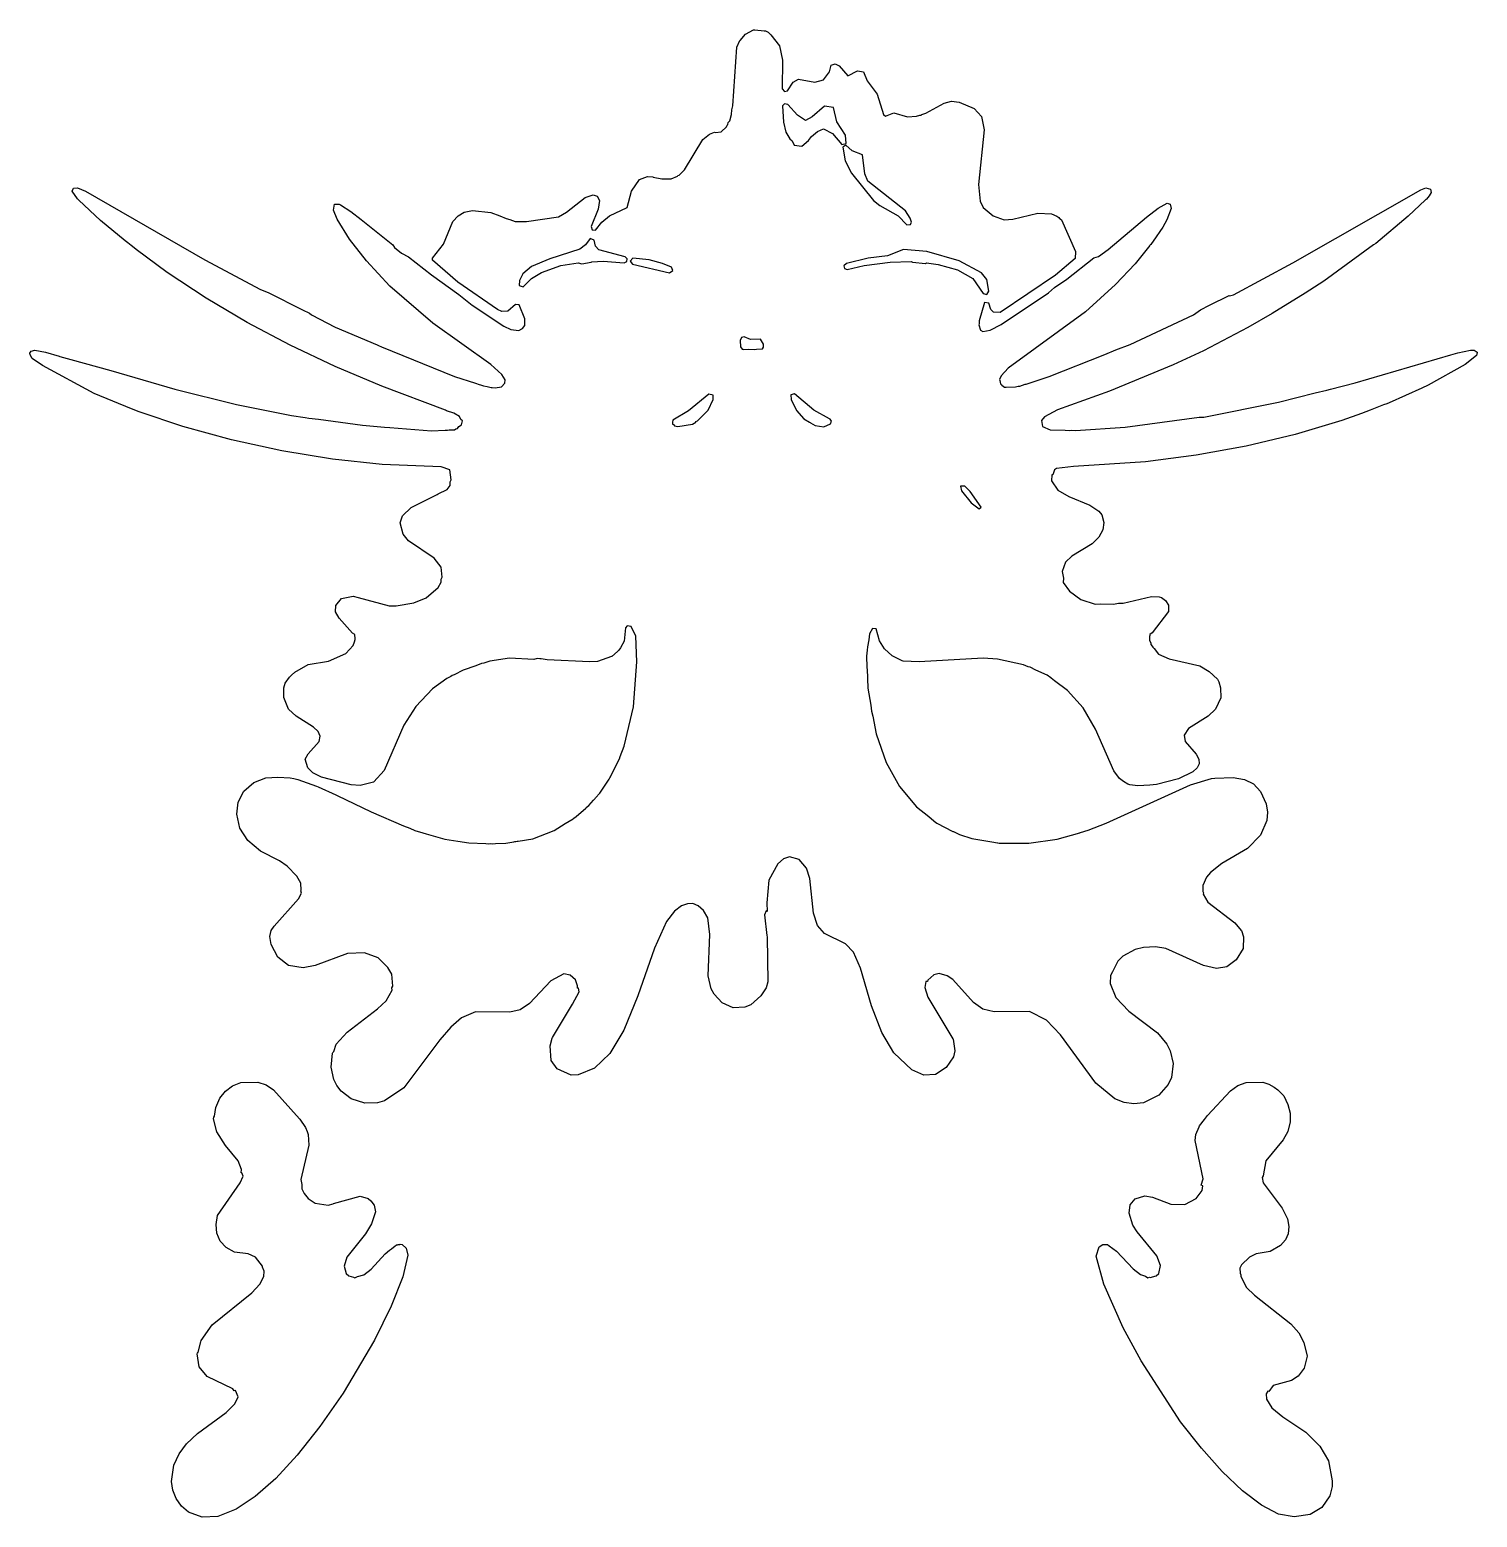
# Model space of a CAD drawing. Header units: millimetres. Extents: x 59 to 241, y 55 to 241.
import ezdxf

# ---------------------------------------------------------------- set-up
doc = ezdxf.new("R2010")
doc.units = ezdxf.units.MM
doc.layers.add('CUT', color=7, linetype='CONTINUOUS')

msp = doc.modelspace()

# ---------------------------------------------------------------- linework, layer by layer
at = {"layer": 'CUT'}
for points in [[(104.7994, 123.0123), (104.3271, 123.8651), (103.1047, 125.0631), (101.366, 125.6754), (99.2665, 125.5835), (95.2101, 124.1115), (93.6858, 123.804), (91.8561, 124.0867), (90.5111, 125.1481), (89.6882, 126.725), (89.5394, 127.7351), (89.6902, 128.4812), (90.0776, 129.0393), (93.1132, 132.4412), (93.4936, 133.1435), (93.4216, 133.4554), (93.4568, 133.5486), (93.3887, 134.4037), (92.9232, 135.296), (91.6815, 136.5304), (90.7319, 137.2172), (88.3599, 138.402), (86.7791, 139.7679), (85.7726, 141.3034), (85.3858, 143.0401), (85.5681, 144.558), (86.2649, 145.9264), (87.5034, 147.0172), (89.0073, 147.6035), (90.5218, 147.6913), (92.0761, 147.586), (92.5132, 147.5196), (92.5302, 147.5154), (92.5477, 147.5111), (92.7171, 147.4695), (93.0519, 147.3872), (95.3725, 146.5687), (95.5913, 146.4721), (97.7942, 145.4781), (97.9706, 145.375), (102.2136, 143.3559), (106.281, 141.5709), (107.0497, 141.3015), (107.7126, 141.0024), (108.7037, 140.7218), (109.1194, 140.576), (111.4604, 139.9323), (113.0876, 139.6904), (114.4427, 139.4721), (116.5856, 139.3868), (116.8856, 139.3535), (117.1591, 139.364), (117.4276, 139.3533), (117.8171, 139.3894), (119.083, 139.4382), (120.1076, 139.6013), (120.212, 139.6109), (120.3283, 139.6364), (120.5259, 139.6679), (120.6487, 139.6689), (122.4922, 139.9615), (125.155, 141.015), (126.5403, 141.8844), (127.5192, 142.4745), (127.6338, 142.5708), (127.9056, 142.7414), (129.1346, 143.8241), (129.1767, 143.8673), (129.5046, 144.1428), (130.0785, 144.7922), (130.2758, 144.9946), (130.3511, 145.1007), (130.8557, 145.6716), (132.0366, 147.4333), (132.1154, 147.5867), (132.2071, 147.7159), (132.6723, 148.6708), (133.0471, 149.4004), (133.1345, 149.6196), (133.3191, 149.9984), (133.4035, 150.2938), (133.9159, 151.5783), (135.0739, 156.5117), (135.509, 162.122), (135.3845, 165.3485), (134.7904, 166.5574), (134.2814, 166.6471), (134.1001, 166.3732), (133.9275, 164.7101), (133.4504, 163.8732), (133.2658, 163.6064), (133.0931, 163.4359), (132.359, 162.8034), (132.3554, 162.8016), (132.3547, 162.8013), (132.3534, 162.8006), (132.3521, 162.8), (130.5996, 162.1748), (129.5855, 162.1357), (124.2561, 162.3971), (123.7933, 162.455), (123.5267, 162.4883), (123.4208, 162.5015), (123.3537, 162.5099), (123.0189, 162.5518), (122.6011, 162.4221), (119.5568, 162.574), (117.1078, 162.2252), (116.3538, 161.9738), (116.0555, 161.9307), (115.3345, 161.634), (113.7535, 161.1068), (112.6129, 160.5138), (112.3565, 160.4083), (112.1865, 160.2921), (111.704, 160.0413), (109.9129, 158.7445), (107.8264, 156.5464), (106.3166, 154.1942), (103.8377, 148.5051), (102.5662, 147.1076), (102.5111, 147.0686), (100.8472, 146.6316), (99.7009, 146.723), (95.9897, 147.6874), (94.9299, 148.2356), (94.2989, 148.8545), (93.9622, 149.9259), (94.3447, 150.6147), (95.7071, 152.1459), (95.8327, 152.8132), (95.5731, 153.3874), (95.0072, 153.9551), (92.8325, 155.3178), (91.8747, 156.2197), (91.2673, 157.6644), (91.2646, 158.8725), (91.4609, 159.4805), (92, 160.2095), (92.2459, 160.4699), (92.6514, 160.8248), (94.3422, 161.7909), (96.888, 162.2299), (99.0533, 163.1663), (99.9605, 164.1904), (100.1223, 164.6579), (100.2375, 164.9432), (100.2159, 165.0304), (100.1653, 165.5365), (99.8819, 165.7108), (98.2207, 167.5948), (97.7697, 168.4049), (97.7758, 169.1831), (98.501, 170.0725), (99.9633, 170.3381), (100.5735, 170.1999), (104.4668, 169.1649), (105.3739, 169.1357), (107.5686, 169.5161), (109.1194, 170.1599), (110.6118, 171.4474), (110.9922, 172.1204), (110.9745, 172.4747), (111.129, 172.7551), (110.9953, 173.9971), (110.0966, 175.1133), (106.8933, 177.2692), (106.2304, 178.1339), (105.87, 179.5341), (106.1441, 180.4388), (106.164, 180.4308), (107.2174, 181.4842), (110.2244, 182.978), (110.5029, 183.0851), (110.6187, 183.1739), (111.753, 183.7374), (112.1042, 184.2056), (112.1042, 184.6607), (112.2573, 184.9511), (112.0917, 186.1762), (110.9796, 186.5737), (103.5868, 186.8634), (97.3743, 187.5111), (91.0448, 188.5665), (84.7339, 189.9397), (78.6082, 191.6098), (73.1373, 193.4603), (72.1758, 193.8328), (67.5232, 195.7566), (61.0202, 199.243), (59.7496, 200.138), (59.5126, 200.5685), (59.4416, 200.8124), (59.608, 201.0543), (59.6159, 201.0623), (60.0711, 201.1817), (61.4068, 200.9146), (63.147, 200.4239), (63.2326, 200.3997), (64.5808, 200.0195), (69.5844, 198.6085), (77.631, 196.2881), (85.3396, 194.3609), (92.2199, 192.9849), (93.9465, 192.748), (94.4125, 192.6635), (95.6037, 192.5206), (101.1567, 191.7585), (103.4211, 191.5825), (103.8913, 191.5261), (104.5601, 191.4939), (109.7887, 191.0874), (111.5142, 191.1598), (111.7932, 191.1464), (112.0076, 191.1805), (112.6677, 191.2082), (112.8109, 191.3084), (113.0311, 191.3434), (113.2169, 191.5923), (113.5351, 191.8148), (113.634, 192.151), (113.6432, 192.1633), (113.6397, 192.1704), (113.6857, 192.3269), (113.4718, 192.5086), (113.2962, 192.8626), (112.5618, 193.2664), (111.6817, 193.5938), (111.5316, 193.6659), (103.5613, 196.6554), (97.7165, 199.1395), (92.062, 201.8053), (86.6699, 204.6474), (81.5394, 207.6957), (76.6732, 210.9198), (72.7867, 213.7843), (72.3049, 214.1615), (72.1618, 214.2735), (71.7396, 214.604), (71.3933, 214.8752), (68.3149, 217.4222), (65.587, 219.9617), (65.4142, 220.1396), (64.7676, 221.0838), (64.9154, 221.4692), (65.4162, 221.5067), (66.4357, 221.0811), (81.3791, 212.5019), (88.3435, 208.7856), (89.303, 208.3839), (93.6187, 206.2447), (94.4812, 205.8107), (94.7518, 205.5961), (97.7073, 204.0744), (102.9578, 201.8318), (103.2088, 201.7192), (103.4437, 201.6242), (103.5304, 201.5872), (103.5363, 201.5868), (112.6722, 197.893), (115.315, 197.0255), (115.7459, 196.8691), (115.9237, 196.8256), (116.295, 196.7038), (116.7547, 196.6224), (117.2534, 196.5005), (117.3811, 196.5116), (117.7602, 196.4446), (118.5333, 196.5865), (118.9591, 197.0356), (118.9955, 197.4457), (118.6112, 198.1439), (117.204, 199.38), (109.9523, 204.5558), (104.5466, 209.1995), (101.6489, 212.3605), (99.5179, 215.0848), (97.9487, 217.5804), (97.501, 218.6991), (97.6291, 219.4767), (98.2291, 219.4738), (98.3974, 219.3799), (99.6898, 218.5625), (100.9649, 217.5573), (104.954, 214.3746), (105.1398, 214.0235), (106.0177, 213.3212), (106.8963, 212.8819), (109.7987, 210.5941), (113.1902, 208.1629), (114.8841, 206.8251), (118.8637, 204.1622), (119.7123, 203.7818), (120.7072, 203.6355), (121.1168, 203.8403), (121.139, 203.9013), (121.1854, 203.9074), (121.4656, 204.2636), (121.4696, 205.1052), (120.7607, 206.8722), (120.3183, 206.8815), (119.359, 206.0384), (118.5793, 206.0309), (118.0595, 206.2475), (113.0653, 209.6974), (109.9062, 212.4517), (109.9126, 212.679), (111.2855, 214.4647), (112.4378, 217.2849), (113.1085, 217.9859), (113.8929, 218.4433), (114.9017, 218.6804), (117.1957, 218.409), (118.3544, 217.9938), (119.1563, 217.652), (119.5774, 217.5555), (120.2829, 217.3026), (121.6723, 217.3071), (125.6777, 217.8885), (126.6967, 218.4657), (129.0373, 220.3067), (130.0286, 220.6405), (130.556, 220.4465), (130.8352, 219.9263), (130.6797, 218.8452), (129.7729, 216.6781), (129.9204, 216.2426), (130.3469, 216.2207), (131.1347, 217.2256), (132.0726, 218.0181), (134.2899, 219.0435), (134.8339, 221.0922), (135.8587, 222.533), (136.8413, 222.9232), (137.5188, 222.9039), (137.5621, 222.8606), (138.6447, 222.6265), (139.8152, 222.6265), (140.6053, 222.9777), (140.6521, 223.0445), (140.8065, 223.0863), (141.4697, 223.7605), (143.7756, 227.5547), (144.5977, 228.2216), (145.2606, 228.4783), (145.3457, 228.4204), (146.0773, 228.5374), (146.7503, 229.1519), (146.82, 229.3611), (146.9078, 229.4306), (146.9732, 229.6774), (147.1438, 229.891), (147.3672, 230.6803), (147.3928, 231.2599), (147.5333, 231.79), (148.0454, 239.1147), (148.4263, 239.9529), (148.4264, 239.953), (148.4273, 239.9541), (148.4434, 239.9725), (149.1128, 240.7374), (150.1264, 241.3006), (150.1454, 241.3086), (150.1631, 241.3068), (150.2978, 241.2937), (151.4619, 241.1806), (151.5748, 241.1696), (151.6197, 241.1652), (151.6209, 241.1651), (151.6375, 241.1635), (151.9474, 240.989), (151.9864, 240.9623), (152.3092, 240.665), (153.4059, 239.2786), (153.7759, 237.4944), (153.7372, 233.9235), (154.002, 233.585), (154.3906, 233.6691), (155.1187, 234.7435), (155.7615, 235.1171), (157.8303, 234.7446), (158.913, 235.0233), (159.6501, 236.0383), (159.8685, 236.8866), (160.3502, 237.0558), (160.8623, 236.7856), (161.934, 235.5295), (163.173, 236.1726), (163.929, 236.0297), (164.3844, 234.9147), (165.6168, 233.2327), (166.4193, 230.7023), (166.6641, 230.4787), (167.6938, 230.8833), (169.4146, 230.4199), (170.5601, 230.4772), (170.9757, 230.6075), (171.1255, 230.615), (171.2114, 230.6814), (171.7301, 230.844), (174.0278, 232.0951), (174.9368, 232.3447), (175.9145, 232.244), (177.7641, 231.4642), (178.7137, 230.4495), (179.0288, 228.7767), (178.3289, 221.9066), (178.5228, 219.8208), (178.8879, 219.0249), (180.1597, 217.9963), (181.5275, 217.5165), (182.6145, 217.5724), (185.7703, 218.3299), (187.4699, 218.2366), (188.1472, 217.9602), (188.3724, 217.7702), (188.4785, 217.6808), (188.5405, 217.6285), (188.6995, 217.4944), (190.4542, 213.5244), (190.4319, 212.6711), (187.9529, 210.5733), (181.0324, 205.9111), (180.1786, 205.9131), (179.8626, 206.2644), (179.6107, 207.0802), (179.0919, 207.1364), (178.3885, 204.8488), (178.4074, 204.4598), (178.3532, 204.3378), (178.5873, 203.6648), (178.8799, 203.5185), (179.787, 203.6648), (181.1623, 204.3671), (187.0733, 208.3467), (187.8551, 209.005), (189.3786, 210.0672), (192.7909, 212.7203), (193.3646, 212.9116), (194.5643, 213.7894), (199.3633, 217.8276), (199.3691, 217.835), (200.811, 218.956), (201.9433, 219.5714), (202.32, 219.4611), (202.4658, 218.9), (201.9093, 217.488), (201.3959, 216.592), (200.2059, 214.8082), (199.9891, 214.5366), (199.9018, 214.4272), (199.8433, 214.3539), (199.8005, 214.3002), (197.9637, 212.0054), (195.4963, 209.3919), (191.7171, 205.9936), (182.0482, 198.9001), (181.1485, 197.9557), (180.9598, 197.5099), (180.9884, 197.3847), (180.9851, 197.3769), (180.9958, 197.3525), (181.087, 196.9537), (181.2084, 196.8659), (181.2376, 196.7991), (181.5627, 196.5548), (181.6364, 196.5562), (181.6446, 196.5503), (181.7715, 196.5588), (182.9701, 196.5818), (183.2711, 196.6596), (183.5021, 196.6751), (184.1809, 196.8945), (184.3061, 196.9269), (184.5491, 197.0136), (187.1788, 197.8638), (194.1659, 200.6121), (195.5179, 201.218), (195.53, 201.2068), (197.3442, 201.8798), (205.2449, 205.5961), (206.1325, 206.2193), (207.259, 206.8006), (209.7271, 208.0374), (209.7513, 207.9955), (210.278, 208.0833), (217.7105, 212.0922), (233.7644, 221.2497), (234.3745, 221.5141), (234.9605, 221.3265), (235.0323, 220.9389), (234.7976, 220.5169), (234.6286, 220.2949), (234.4436, 220.0929), (234.4166, 220.0634), (234.3869, 220.031), (234.3476, 219.9882), (232.1461, 217.9564), (228.0892, 214.5533), (227.8285, 214.3527), (221.5951, 209.8264), (219.234, 208.2941), (215.1231, 205.7498), (212.0765, 204.0188), (206.5143, 201.0803), (202.7318, 199.3206), (194.7314, 196.038), (188.2256, 193.6924), (186.5792, 192.8222), (186.214, 192.3438), (186.3588, 191.5944), (187.2841, 191.2115), (189.1976, 191.1546), (189.7296, 191.117), (189.9734, 191.1315), (190.488, 191.1162), (196.7175, 191.526), (205.9766, 192.7643), (206.5617, 192.7793), (215.9255, 194.6521), (220.5235, 195.8156), (221.9835, 196.1707), (222.4238, 196.2965), (225.5234, 197.0808), (237.4943, 200.6017), (238.385, 200.8561), (239.9876, 201.1824), (240.446, 201.174), (240.8137, 200.941), (240.8136, 200.8642), (240.7017, 200.4922), (239.2788, 199.361), (234.6656, 196.7854), (233.8716, 196.3935), (229.7915, 194.5809), (229.4777, 194.4618), (229.0671, 194.306), (227.3839, 193.6672), (226.3117, 193.2604), (223.8463, 192.3507), (218.0092, 190.6192), (211.8612, 189.1484), (205.5886, 188.0058), (199.2259, 187.1855), (190.2146, 186.6), (188.111, 186.3606), (187.8446, 186.1825), (187.6528, 185.5516), (187.5122, 185.5516), (187.4537, 184.8201), (188.2437, 183.6496), (189.619, 182.8595), (192.2526, 181.7768), (193.3779, 180.994), (193.7555, 180.5264), (194.0121, 179.5996), (193.9154, 178.671), (193.3894, 177.7302), (192.5589, 176.9024), (190.0189, 175.353), (189.2221, 174.6347), (188.812, 173.4498), (188.9807, 172.6), (188.946, 172.0619), (189.7361, 170.9792), (191.1407, 169.955), (192.9549, 169.3698), (193.5664, 169.3902), (195.2553, 169.3462), (195.8417, 169.466), (196.4663, 169.4868), (199.2734, 170.1673), (199.9778, 170.3113), (200.9775, 170.2611), (201.2653, 170.1891), (201.7714, 169.8045), (202.1323, 169.2163), (202.1411, 168.4403), (200.0812, 165.7639), (200.0656, 165.7706), (199.7729, 165.5657), (199.7934, 165.3899), (199.7479, 165.3308), (199.727, 164.8392), (199.8997, 164.4754), (199.9192, 164.3075), (200.0728, 164.1107), (200.1488, 163.9506), (200.3108, 163.8058), (200.8556, 163.1077), (202.2309, 162.5225), (206.0643, 161.6154), (207.2055, 160.9131), (208.2572, 159.9549), (208.4237, 159.6453), (208.6444, 158.87), (208.6738, 157.6051), (208.0303, 156.1835), (207.1093, 155.32), (204.6523, 153.7835), (204.0825, 152.9608), (204.2246, 152.1367), (205.5848, 150.567), (205.9146, 149.9375), (205.9499, 149.3568), (205.7334, 148.84), (205.179, 148.3487), (203.3636, 147.4924), (200.6064, 146.7835), (199.8014, 146.6846), (198.268, 146.5945), (197.283, 146.74), (197.0125, 146.8219), (196.5052, 147.1232), (195.9885, 147.5177), (195.2799, 148.4779), (192.9927, 153.6968), (191.4329, 156.3504), (189.49, 158.5509), (187.8576, 159.774), (187.4401, 160.1025), (187.3735, 160.1368), (186.9163, 160.4794), (185.4844, 161.1087), (184.8101, 161.4557), (184.5352, 161.526), (183.9763, 161.7716), (180.6831, 162.4612), (178.8871, 162.5753), (170.8946, 162.1372), (168.8988, 162.2222), (168.7557, 162.2407), (167.4866, 162.8927), (166.5329, 163.7803), (165.8999, 164.7811), (165.5015, 166.282), (165.0305, 166.2925), (164.6717, 165.6332), (164.5699, 164.9038), (164.3976, 164.0304), (164.3888, 163.6068), (164.2831, 162.85), (164.3438, 161.4578), (164.3417, 161.3561), (164.3527, 161.2548), (164.459, 158.8182), (164.8465, 156.6971), (164.9261, 155.9629), (165.0958, 155.3332), (165.5026, 153.1067), (166.7305, 149.5424), (168.4128, 146.5327), (170.5568, 143.9884), (172.0927, 142.7463), (172.7372, 142.2147), (172.7779, 142.1922), (173.0954, 141.9354), (175.1163, 140.9007), (175.1641, 140.8743), (175.1758, 140.8702), (175.9212, 140.4886), (177.4906, 139.9849), (180.0021, 139.5859), (180.6846, 139.4698), (180.7388, 139.4688), (180.9291, 139.4386), (183.5047, 139.4195), (183.8407, 139.4136), (183.8697, 139.4169), (184.6142, 139.4114), (188.1838, 139.907), (191.0172, 140.7317), (191.0667, 140.7438), (191.0961, 140.7547), (192.0539, 141.0335), (194.3017, 141.9084), (204.8643, 146.7067), (207.5032, 147.5063), (207.9332, 147.5797), (210.2184, 147.6332), (211.6588, 147.3886), (212.7703, 146.8325), (213.6553, 145.879), (214.361, 144.3501), (214.5251, 143.3068), (214.4543, 142.2579), (213.6546, 140.4223), (212.0099, 138.7676), (208.7991, 136.8698), (207.401, 135.7606), (206.8881, 135.1772), (206.4163, 134.1327), (206.4104, 133.3515), (206.4961, 133.2041), (206.4739, 133.0265), (207.0592, 132.0315), (210.4243, 129.4272), (211.2144, 128.4909), (211.2387, 128.4876), (211.2563, 128.4654), (211.5412, 127.68), (211.4812, 126.2409), (210.5915, 124.794), (209.448, 123.9361), (208.1281, 123.7205), (206.5059, 124.1145), (201.8015, 126.2166), (200.494, 126.4376), (198.9864, 126.3541), (197.9646, 126.1128), (196.3958, 125.2823), (195.7594, 124.636), (195.1029, 123.2974), (194.8569, 122.8433), (194.8277, 121.8484), (195.53, 120.0927), (197.1686, 118.3955), (200.7678, 115.6741), (201.9091, 114.2403), (202.3188, 113.4004), (202.7035, 111.8219), (202.4967, 110.0803), (202.1007, 109.1911), (200.9272, 107.8727), (198.9784, 106.9077), (197.7864, 106.7758), (196.5674, 106.9252), (195.4, 107.4144), (193.0206, 109.3743), (188.5867, 115.4136), (186.8289, 117.2542), (184.7299, 118.3434), (180.2672, 118.2746), (178.8803, 118.6151), (177.6793, 119.4755), (175.1211, 122.3549), (174.4098, 122.8171), (173.3774, 123.0872), (172.736, 122.935), (171.9558, 122.2436), (171.9194, 122.0735), (171.74, 122.0825), (171.5937, 121.3509), (171.9741, 120.1219), (175.1051, 114.9133), (175.1658, 114.8762), (175.3728, 113.4097), (175.1936, 112.6755), (174.2854, 111.3103), (172.9426, 110.4408), (171.4639, 110.3485), (169.9496, 111.0379), (167.725, 113.1595), (166.2014, 115.6897), (164.9298, 119.0256), (163.5201, 123.7507), (162.6634, 125.7473), (161.6705, 126.814), (159.0036, 128.118), (158.1532, 129.1243), (157.6607, 130.667), (157.1681, 134.989), (156.7846, 136.2991), (155.8315, 137.3891), (154.656, 137.7034), (153.886, 137.4405), (153.1908, 136.8294), (152.0472, 134.7863), (151.8175, 131.9368), (151.8269, 130.8738), (151.6956, 130.9489), (151.4907, 130.4514), (151.7834, 127.8471), (151.8549, 127.704), (151.9049, 122.0364), (151.7033, 121.2778), (151.0555, 120.2755), (149.8088, 119.1791), (149.0554, 118.8597), (147.5885, 118.7824), (146.2149, 119.3989), (145.2014, 120.5022), (144.821, 121.1797), (144.4334, 122.7828), (144.6672, 127.9766), (144.3946, 130.0596), (143.8802, 130.9973), (143.1855, 131.568), (142.5234, 131.8508), (141.8593, 131.8205), (141.1161, 131.5523), (140.2465, 130.9032), (139.2243, 129.5926), (137.7023, 126.2869), (135.621, 120.279), (133.8808, 116.0073), (132.1249, 113.0801), (130.1854, 111.2267), (128.1499, 110.3842), (127.2772, 110.3776), (125.5078, 111.168), (124.7814, 112.1832), (124.6522, 114.0319), (124.887, 114.9977), (124.9502, 115.0889), (127.4374, 119.2441), (128.286, 120.795), (128.1982, 121.2632), (128.0591, 121.2632), (128.0744, 121.5348), (127.8282, 122.3073), (127.1725, 122.8974), (126.3566, 123.0626), (124.7523, 122.1699), (122.0683, 119.3435), (120.91, 118.5556), (119.582, 118.2443), (115.3027, 118.301), (113.5421, 117.5491), (112.2121, 116.3913), (110.8139, 114.793), (106.3234, 108.7792), (103.9003, 107.14), (103.0188, 106.891), (101.4246, 106.8319), (99.7223, 107.3971), (98.4524, 108.3715), (97.9389, 109.0676), (97.5627, 109.7978), (97.2093, 111.357), (97.3828, 113.1026), (97.4275, 113.2149), (97.561, 113.3039), (97.8536, 114.2403), (99.1997, 115.7619), (103.0037, 118.6588), (104.0864, 119.683), (104.8472, 120.9998), (104.8252, 121.2963), (104.9296, 121.5087)], [(161.6677, 228.0882), (160.5772, 229.7945), (160.1631, 231.5871), (159.0357, 231.7345), (157.4873, 230.4101), (156.6605, 229.9377), (155.6322, 230.6265), (154.4093, 231.9597), (154.0177, 232.0494), (153.7635, 231.7828), (153.8679, 229.7196), (154.1934, 228.4653), (154.7003, 227.6441), (154.9748, 227.3924), (155.2363, 226.8695), (156.1726, 226.7232), (157.0212, 227.4547), (157.391, 227.9477), (158.155, 228.56), (158.8983, 228.8931), (160.0231, 228.3178), (161.2011, 226.938), (161.7376, 227.067)], [(161.3216, 226.6149), (161.5926, 224.8915), (162.425, 223.3419), (165.1589, 219.9063), (165.9526, 219.2751), (168.2524, 218.0054), (169.3255, 216.8533), (169.7835, 216.8988), (169.9127, 217.2026), (169.7768, 217.6988), (169.1621, 218.6165), (164.4597, 222.328), (164.0698, 223.245), (163.7999, 225.6376), (162.487, 226.155), (161.7143, 226.8646)], [(129.8768, 212.2403), (131.2795, 212.3013), (133.9349, 212.1103), (134.2541, 212.2907), (134.2956, 212.6207), (134.0672, 212.8625), (130.7519, 213.7571), (130.3262, 214.2146), (130.1633, 214.9599), (129.6785, 215.1526), (129.0913, 214.3577), (128.3518, 213.8076), (124.6234, 212.6201), (122.3196, 211.6671), (121.2436, 210.7156), (120.819, 209.8863), (120.7701, 209.275), (121.2602, 209.1078), (122.3226, 210.1416), (123.574, 210.9201), (126.0032, 211.767), (128.1683, 212.1143), (128.6079, 212.0044), (129.8076, 212.2093)], [(135.0041, 212.6974), (134.691, 212.3119), (134.9737, 211.9408), (139.6077, 210.8683), (140.0263, 211.1413), (139.8652, 211.5823), (138.7052, 212.0448), (137.0531, 212.5043)], [(169.9008, 212.2635), (170.0428, 212.18), (171.6815, 212.0337), (171.7975, 212.0982), (173.2736, 211.9172), (175.7047, 211.2351), (177.5971, 210.1555), (178.9235, 208.2588), (179.3713, 208.1572), (179.6052, 208.5589), (179.3503, 210.0134), (178.7098, 210.8435), (175.8926, 212.3582), (171.8354, 213.5207), (168.9414, 213.7752), (166.9244, 212.9989), (164.5029, 212.7073), (161.7679, 212.0387), (161.4498, 211.7212), (161.539, 211.396), (161.8485, 211.2623), (163.9968, 211.7747), (167.2703, 212.2144)], [(149.7437, 202.5201), (148.9776, 202.8343), (148.6178, 202.7627), (148.4551, 202.399), (148.4853, 201.5899), (148.6918, 201.3185), (148.7788, 201.3144), (148.8279, 201.2653), (149.4815, 201.281), (150.3131, 201.2416), (150.5242, 201.3062), (151.2566, 201.3238), (151.3737, 201.5287), (151.3398, 201.5558), (151.3793, 201.5679), (151.3926, 201.9115), (150.9975, 202.5357)], [(142.002, 193.5576), (140.0045, 192.42), (139.9953, 192.1485), (139.9615, 192.1063), (139.9923, 192.0585), (139.9866, 191.8905), (140.1205, 191.859), (140.2249, 191.6966), (140.6346, 191.6089), (142.4781, 191.9015), (142.8877, 192.1356), (142.9135, 192.2516), (143.0941, 192.3295), (144.4472, 193.6419), (145.0763, 195.0065), (145.0797, 195.5417), (144.5514, 195.6683)], [(154.7984, 195.56), (154.8296, 194.989), (155.4985, 193.6029), (156.4305, 192.5812), (157.1647, 192.1374), (157.2485, 192.114), (157.2846, 192.077), (157.8406, 191.7552), (158.9233, 191.5503), (159.7719, 191.9307), (159.9182, 192.2819), (159.7426, 192.5452), (159.6579, 192.5563), (157.6769, 193.6715), (155.272, 195.7231)], [(176.5975, 184.1178), (176.0708, 184.1178), (176.1878, 183.5326), (177.4168, 182.0695), (178.4117, 181.2794), (178.6458, 181.5135), (177.2705, 183.474)], [(79.0674, 64.1731), (80.4427, 65.4606), (84.0712, 68.1235), (85.1247, 69.2062), (85.5636, 70.084), (85.2417, 70.8448), (85.0482, 70.8085), (84.8817, 71.0522), (81.6835, 72.5945), (80.6766, 73.8318), (80.4392, 75.4557), (80.461, 75.5309), (80.5598, 75.6438), (80.8733, 76.9502), (80.9242, 77.1255), (82.3155, 79.0674), (87.2608, 83.0763), (88.2557, 84.1883), (88.7531, 85.1539), (88.8117, 85.7977), (88.6175, 86.3074), (88.6031, 86.4414), (87.711, 87.5742), (86.7923, 87.981), (85.1084, 88.2067), (84.0576, 88.7634), (83.3188, 89.5861), (82.9009, 90.5532), (82.7809, 91.6483), (82.9526, 92.7665), (85.7977, 96.888), (86.1781, 97.7073), (86.0025, 98.117), (85.9333, 98.1049), (85.9683, 98.5551), (85.5552, 99.6233), (83.9558, 101.5402), (82.875, 103.2653), (82.4577, 104.8682), (82.4913, 105.099), (82.6081, 105.2276), (82.7544, 106.3103), (83.2519, 107.4808), (83.9834, 108.3586), (84.8613, 109.0317), (85.8855, 109.4413), (88.0216, 109.4999), (89.0458, 109.1487), (89.9821, 108.5342), (93.2302, 104.9057), (93.2808, 104.8406), (93.9798, 103.8006), (94.1959, 103.2963), (94.2205, 103.2905), (94.3464, 102.906), (94.406, 101.5744), (93.4175, 97.2748), (93.5521, 96.6435), (93.5521, 96.1271), (93.8447, 95.5419), (94.3422, 94.9274), (95.22, 94.3422), (96.8294, 94.0788), (97.4603, 94.2584), (97.4735, 94.2603), (97.4881, 94.2663), (100.8383, 95.22), (101.8625, 94.8981), (102.1772, 94.6311), (102.5999, 94.0679), (102.7709, 93.219), (102.2785, 91.7212), (101.5296, 90.4957), (99.1687, 87.5707), (98.8304, 86.4411), (99.1002, 85.5148), (99.4272, 85.2076), (99.9939, 85.0475), (100.1673, 84.9903), (100.5112, 85.1354), (101.2892, 85.3671), (102.2042, 86.0556), (103.9857, 87.981), (104.5323, 88.4188), (104.783, 88.6197), (105.0247, 88.8133), (105.1688, 88.9287), (105.4154, 89.094), (105.5323, 89.1161), (105.6212, 89.1329), (105.8024, 89.1671), (105.8661, 89.1791), (106.1037, 89.1495), (106.5921, 88.7062), (106.8127, 87.7972), (106.1838, 85.0773), (104.7429, 81.433), (102.658, 77.1764), (98.7253, 70.5455), (95.8047, 66.3691), (92.9687, 62.7661), (90.2592, 59.8527), (87.703, 57.5878), (85.3059, 56.0143), (83.02, 55.0967), (81.0544, 54.983), (79.3534, 55.6338), (78.4501, 56.3887), (77.8013, 57.3132), (77.3708, 58.3624), (77.2198, 59.4819), (77.5014, 61.5048), (78.1603, 62.9441)], [(197.6832, 86.1064), (198.6357, 85.3856), (199.2302, 85.2013), (199.5391, 84.9659), (199.7522, 85.0396), (199.8304, 85.0153), (200.583, 85.2302), (200.9066, 85.534), (201.1073, 86.4989), (200.6723, 87.7114), (198.1811, 90.7215), (197.6722, 91.5824), (197.1953, 93.0876), (197.3443, 94.1062), (197.9587, 94.8689), (199.1584, 95.2493), (200.1241, 95.0737), (202.4358, 94.1959), (204.1915, 94.1666), (205.5961, 94.9274), (206.3276, 95.8931), (206.4447, 96.5076), (206.2016, 96.5835), (206.4674, 97.3752), (205.4755, 102.1876), (205.5483, 102.9085), (205.9568, 103.8934), (206.0057, 103.9986), (206.6364, 104.825), (207.0249, 105.2959), (209.8976, 108.4172), (210.834, 109.0609), (211.8581, 109.4413), (213.965, 109.4999), (214.6802, 109.2474), (215.3632, 108.8664), (215.8377, 108.5342), (216.2052, 108.1447), (216.5609, 107.7531), (217.0977, 106.6998), (217.3621, 105.6036), (217.3643, 104.5074), (217.0899, 103.3181), (216.5078, 102.2417), (214.3063, 99.6156), (213.9936, 97.7558), (213.8479, 97.5317), (213.9942, 96.888), (216.3645, 93.6984), (217.039, 92.3764), (217.1874, 91.4197), (217.109, 90.5045), (216.7694, 89.7443), (216.1585, 89.0412), (214.8804, 88.2913), (213.1131, 87.9611), (212.2959, 87.5806), (211.275, 86.5897), (211.083, 86.1918), (211.0965, 85.5766), (211.2004, 85.3614), (211.1851, 85.1247), (211.9166, 83.7786), (212.8823, 82.7837), (217.4472, 79.2137), (218.4421, 78.1018), (219.0783, 76.8823), (219.5004, 75.1627), (219.1434, 73.6546), (218.3661, 72.6668), (217.5582, 72.1298), (215.2452, 71.4862), (214.686, 70.7539), (214.5795, 70.7863), (214.3746, 70.4352), (214.4039, 69.7914), (215.0769, 68.7087), (216.4522, 67.5675), (219.3492, 65.6362), (221.0756, 63.8805), (222.1583, 62.0662), (222.6471, 59.5363), (222.6315, 58.8388), (222.333, 57.6555), (221.3557, 56.1982), (219.8626, 55.3153), (217.8551, 55.0404), (215.9083, 55.3883), (213.7655, 56.5049), (211.3903, 58.2923), (208.8591, 60.7314), (206.2637, 63.6185), (203.6504, 66.935), (198.6906, 74.5627), (196.4519, 78.7152), (194.0448, 84.1764), (193.069, 87.6984), (193.4492, 88.8703), (193.8858, 89.1359), (194.4829, 89.1357), (194.7078, 89.0005), (195.6134, 88.3021)]]:
    msp.add_lwpolyline(points, close=True, dxfattribs=at)

doc.saveas('drawing.dxf')
